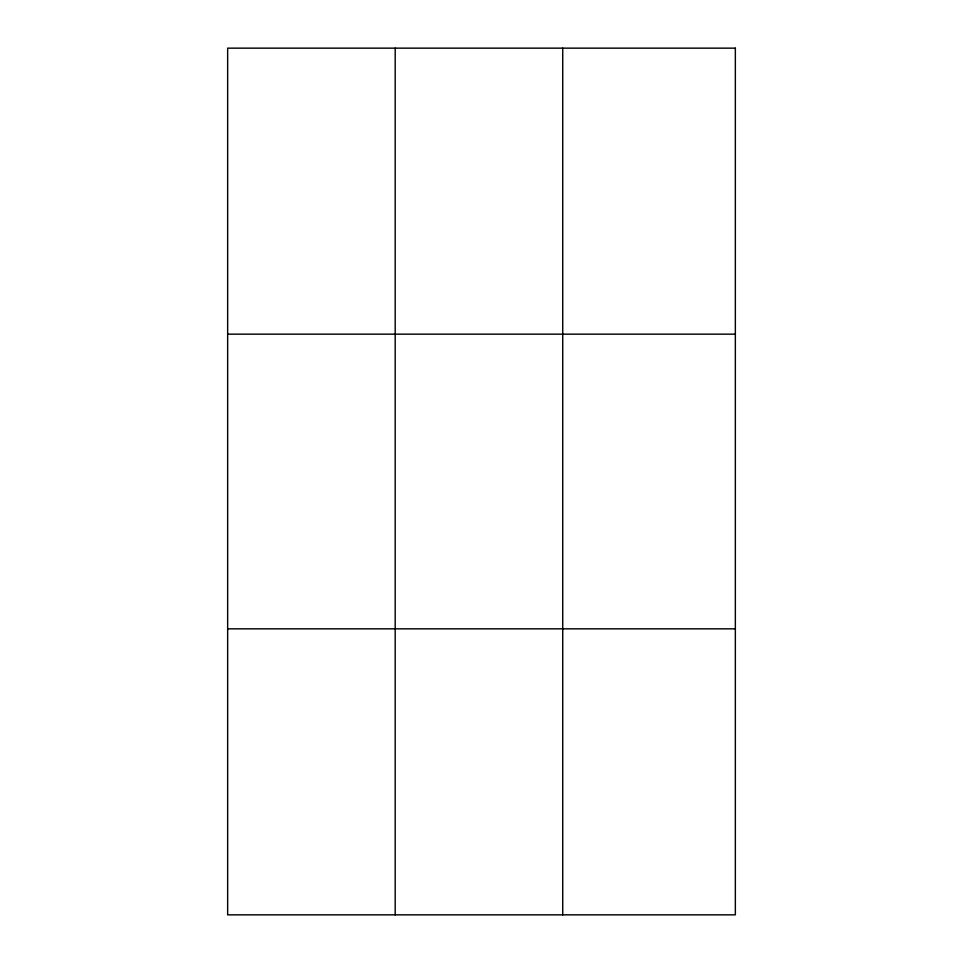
<?xml version="1.0" encoding="UTF-8"?>
<svg xmlns="http://www.w3.org/2000/svg" width="963" height="963" viewBox="0 0 963 963"><rect width="100%" height="100%" fill="white"/><g stroke="black" fill="none" stroke-linecap="round" stroke-linejoin="round"><path stroke-width="1.44" d="M227.653 334.161L735.347 334.161M227.653 628.839L735.347 628.839M562.729 48.15L562.729 914.85M395.191 48.15L395.191 914.85M735.347 48.15L735.347 914.85L227.653 914.85L227.653 48.15L735.347 48.15"/></g></svg>
